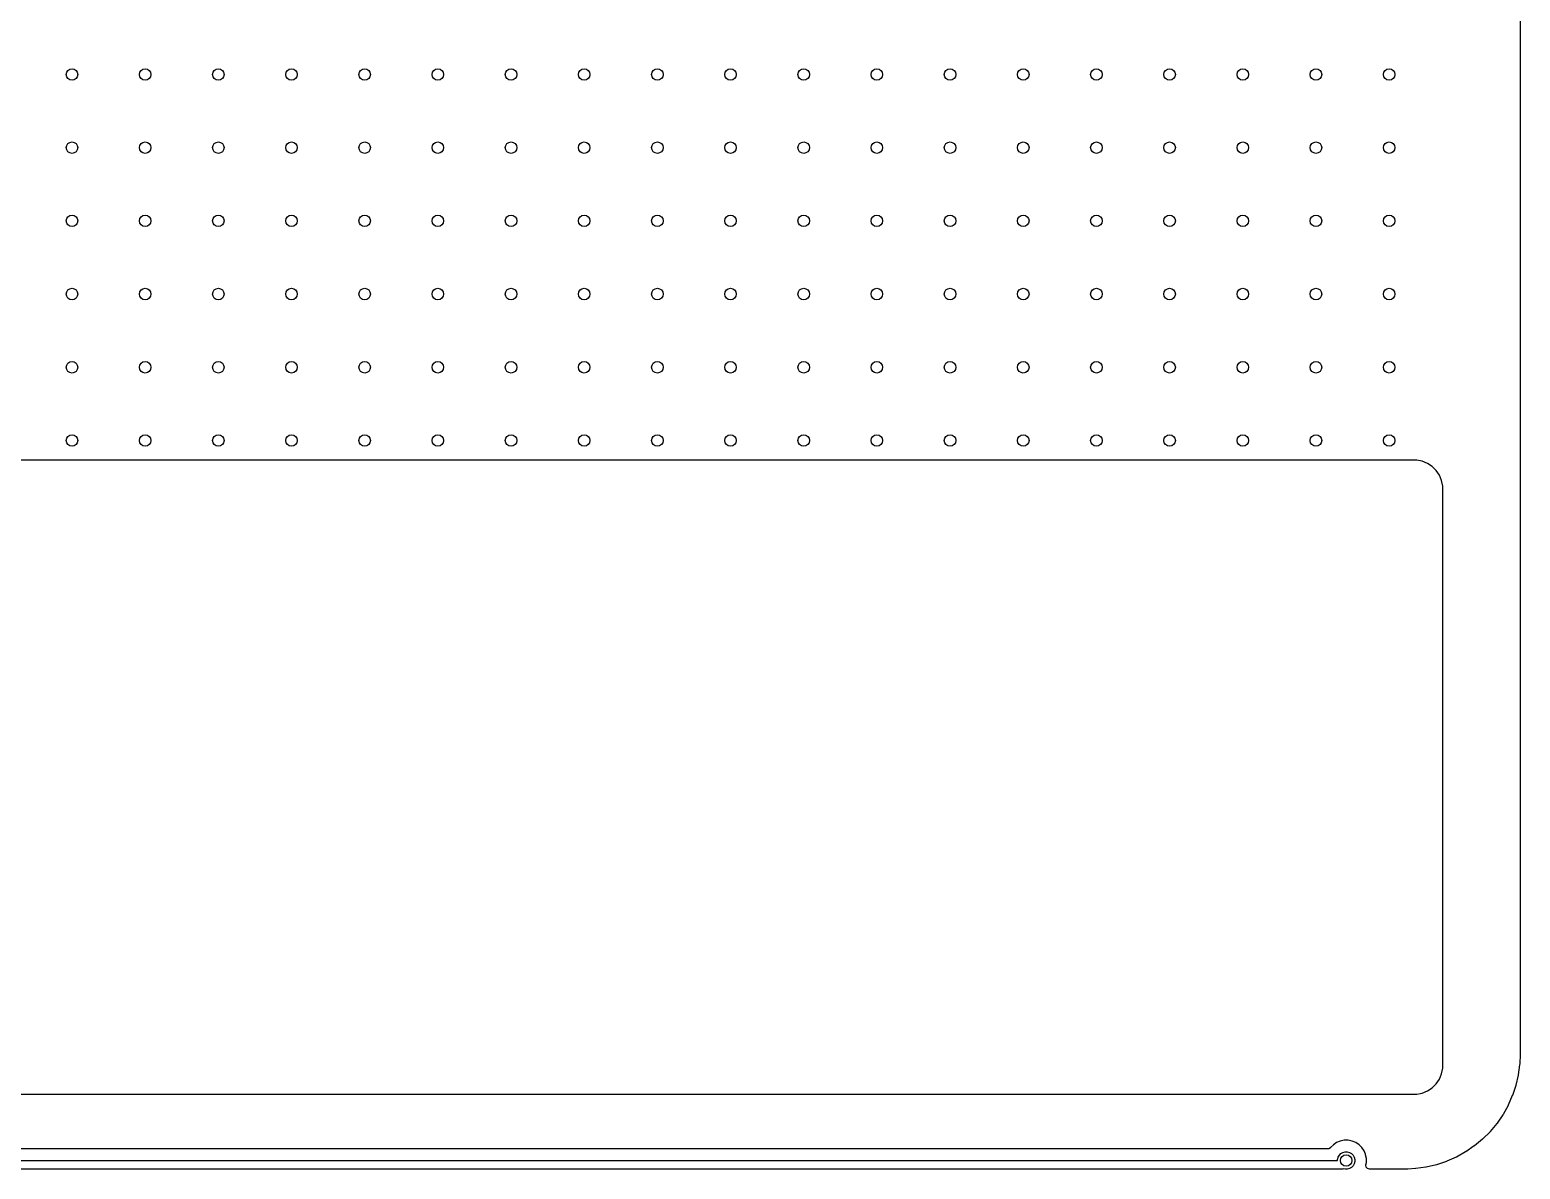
# Model space of a CAD drawing. Extents: x 2.6 to 14.2, y -9.4 to -3.8.
# Drawn here: x 12.126 to 14.162, y -9.426 to -7.87 of the extents above; entities that cross this region are included whole.
import ezdxf

# ---------------------------------------------------------------- set-up
doc = ezdxf.new("R2010")
doc.units = 0
doc.header["$MEASUREMENT"] = 0
doc.layers.add('BLACK', color=7, linetype='CONTINUOUS')

msp = doc.modelspace()

# ---------------------------------------------------------------- linework, layer by layer
at = {"layer": 'BLACK', "linetype": 'CONTINUOUS'}
for p, q in [((14.1623, -6.9794), (14.1623, -9.2682)), ((14.021, -8.4573), (11.3832, -8.4573)), ((14.0286, -8.4588), (14.021, -8.4573)), ((14.021, -8.4573), (14.021, -8.4573)), ((14.0357, -8.4618), (14.0286, -8.4588)), ((14.0286, -8.4588), (14.0286, -8.4588)), ((14.0357, -8.4618), (14.0357, -8.4618)), ((14.0422, -8.4661), (14.0357, -8.4618)), ((14.0477, -8.4716), (14.0422, -8.4661)), ((14.0422, -8.4661), (14.0422, -8.4661)), ((14.052, -8.478), (14.0477, -8.4716)), ((14.0477, -8.4716), (14.0477, -8.4716)), ((14.055, -8.4852), (14.052, -8.478)), ((14.052, -8.478), (14.052, -8.478)), ((14.0565, -8.4928), (14.055, -8.4852)), ((14.055, -8.4852), (14.055, -8.4852)), ((14.055, -8.4852), (14.055, -8.4852)), ((14.055, -8.4852), (14.055, -8.4852)), ((14.0565, -9.288), (14.0565, -8.4928)), ((14.0565, -8.4928), (14.0565, -8.4928)), ((14.1616, -9.2831), (14.1597, -9.297)), ((14.1617, -9.2826), (14.1616, -9.2831)), ((14.1623, -9.2685), (14.1617, -9.2826)), ((14.1623, -9.2682), (14.1623, -9.2685)), ((14.0477, -9.3092), (14.052, -9.3027)), ((14.052, -9.3027), (14.055, -9.2956)), ((14.055, -9.2956), (14.0565, -9.288)), ((14.1596, -9.2975), (14.1564, -9.3112)), ((14.1597, -9.297), (14.1596, -9.2975)), ((11.3754, -9.3235), (14.021, -9.3235)), ((14.021, -9.3235), (14.0261, -9.3225)), ((14.0261, -9.3225), (14.0286, -9.322)), ((14.0286, -9.322), (14.0357, -9.319)), ((14.0357, -9.319), (14.0422, -9.3147)), ((14.0422, -9.3147), (14.0477, -9.3092)), ((14.1516, -9.3254), (14.1459, -9.3383)), ((14.1518, -9.325), (14.1516, -9.3254)), ((14.1563, -9.3116), (14.1518, -9.325)), ((14.1564, -9.3112), (14.1563, -9.3116)), ((14.1457, -9.3387), (14.1389, -9.351)), ((14.1459, -9.3383), (14.1457, -9.3387)), ((14.1304, -9.3634), (14.1214, -9.3742)), ((14.1307, -9.363), (14.1304, -9.3634)), ((14.1386, -9.3514), (14.1307, -9.363)), ((14.1389, -9.351), (14.1386, -9.3514)), ((13.9115, -9.3896), (13.907, -9.3926)), ((13.9165, -9.3875), (13.9115, -9.3896)), ((13.9115, -9.3896), (13.9115, -9.3896)), ((13.9219, -9.3864), (13.9165, -9.3875)), ((13.9165, -9.3875), (13.9165, -9.3875)), ((13.9273, -9.3864), (13.9219, -9.3864)), ((13.9219, -9.3864), (13.9219, -9.3864)), ((13.9326, -9.3875), (13.9273, -9.3864)), ((13.9273, -9.3864), (13.9273, -9.3864)), ((13.9376, -9.3896), (13.9326, -9.3875)), ((13.9326, -9.3875), (13.9326, -9.3875)), ((13.9422, -9.3926), (13.9376, -9.3896)), ((13.9376, -9.3896), (13.9376, -9.3896)), ((14.1108, -9.3848), (14.1, -9.3939)), ((14.1111, -9.3845), (14.1108, -9.3848)), ((14.1211, -9.3746), (14.1111, -9.3845)), ((14.1214, -9.3742), (14.1211, -9.3746)), ((13.8994, -9.3982), (9.3457, -9.3982)), ((13.9009, -9.398), (13.8994, -9.3982)), ((13.903, -9.3966), (13.9009, -9.398)), ((13.9031, -9.3965), (13.903, -9.3966)), ((13.903, -9.3966), (13.903, -9.3966)), ((13.9032, -9.3964), (13.9031, -9.3965)), ((13.9031, -9.3965), (13.9031, -9.3965)), ((13.907, -9.3926), (13.9032, -9.3964)), ((13.907, -9.3926), (13.907, -9.3926)), ((13.9129, -9.4125), (13.9137, -9.4095)), ((13.9137, -9.4095), (13.9152, -9.4068)), ((13.9152, -9.4068), (13.9174, -9.4046)), ((13.9174, -9.4046), (13.9201, -9.4031)), ((13.9201, -9.4031), (13.923, -9.4023)), ((13.923, -9.4023), (13.9261, -9.4023)), ((13.9261, -9.4023), (13.9291, -9.4031)), ((13.9291, -9.4031), (13.9318, -9.4046)), ((13.9318, -9.4046), (13.9339, -9.4068)), ((13.9339, -9.4068), (13.9355, -9.4095)), ((13.9355, -9.4095), (13.9363, -9.4125)), ((13.946, -9.3964), (13.9422, -9.3926)), ((13.9422, -9.3926), (13.9422, -9.3926)), ((13.949, -9.4009), (13.946, -9.3964)), ((13.946, -9.3964), (13.946, -9.3964)), ((13.9508, -9.4052), (13.949, -9.4009)), ((13.949, -9.4009), (13.949, -9.4009)), ((13.9511, -9.406), (13.9508, -9.4052)), ((13.9522, -9.4113), (13.9511, -9.406)), ((13.9511, -9.406), (13.9511, -9.406)), ((13.9511, -9.406), (13.9511, -9.406)), ((14.0749, -9.4094), (14.062, -9.4151)), ((14.0753, -9.4092), (14.0749, -9.4094)), ((14.0876, -9.4023), (14.0753, -9.4092)), ((14.088, -9.4021), (14.0876, -9.4023)), ((14.0996, -9.3941), (14.088, -9.4021)), ((14.1, -9.3939), (14.0996, -9.3941)), ((13.9187, -9.4258), (7.7294, -9.4258)), ((7.7318, -9.414), (13.9129, -9.414)), ((13.9129, -9.414), (13.9129, -9.4125)), ((13.9198, -9.4257), (13.9187, -9.4258)), ((13.9211, -9.4252), (13.9198, -9.4257)), ((13.923, -9.4257), (13.9211, -9.4252)), ((13.9261, -9.4257), (13.923, -9.4257)), ((13.9291, -9.4249), (13.9261, -9.4257)), ((13.9318, -9.4234), (13.9291, -9.4249)), ((13.9339, -9.4212), (13.9318, -9.4234)), ((13.9355, -9.4185), (13.9339, -9.4212)), ((13.9363, -9.4155), (13.9355, -9.4185)), ((13.9363, -9.4125), (13.9363, -9.4155)), ((13.9515, -9.42), (13.9522, -9.4167)), ((13.9515, -9.4202), (13.9515, -9.42)), ((13.9519, -9.4229), (13.9515, -9.4202)), ((13.9537, -9.425), (13.9519, -9.4229)), ((13.9522, -9.4167), (13.9522, -9.4113)), ((13.9522, -9.4167), (13.9522, -9.4167)), ((13.9563, -9.4258), (13.9537, -9.425)), ((14.0048, -9.4258), (13.9563, -9.4258)), ((14.005, -9.4258), (14.0048, -9.4258)), ((14.0088, -9.4256), (14.005, -9.4258)), ((14.0192, -9.4251), (14.0088, -9.4256)), ((14.0196, -9.4251), (14.0192, -9.4251)), ((14.0336, -9.4231), (14.0196, -9.4251)), ((14.034, -9.4231), (14.0336, -9.4231)), ((14.0478, -9.4198), (14.034, -9.4231)), ((14.0482, -9.4197), (14.0478, -9.4198)), ((14.0616, -9.4152), (14.0482, -9.4197)), ((14.062, -9.4151), (14.0616, -9.4152))]:
    msp.add_line(p, q, dxfattribs=at)
at = {"layer": 'BLACK'}
for centre in [(12.1832, -7.9305), (12.2832, -7.9305), (12.3832, -7.9305), (12.4832, -7.9305), (12.5832, -7.9305), (12.6832, -7.9305), (12.7832, -7.9305), (12.8832, -7.9305), (12.9832, -7.9305), (13.0832, -7.9305), (13.1832, -7.9305), (13.2832, -7.9305), (13.3832, -7.9305), (13.4832, -7.9305), (13.5832, -7.9305), (13.6832, -7.9305), (13.7832, -7.9305), (13.8832, -7.9305), (13.9832, -7.9305), (12.1832, -8.0305), (12.2832, -8.0305), (12.3832, -8.0305), (12.4832, -8.0305), (12.5832, -8.0305), (12.6832, -8.0305), (12.7832, -8.0305), (12.8832, -8.0305), (12.9832, -8.0305), (13.0832, -8.0305), (13.1832, -8.0305), (13.2832, -8.0305), (13.3832, -8.0305), (13.4832, -8.0305), (13.5832, -8.0305), (13.6832, -8.0305), (13.7832, -8.0305), (13.8832, -8.0305), (13.9832, -8.0305), (12.1832, -8.1305), (12.2832, -8.1305), (12.3832, -8.1305), (12.4832, -8.1305), (12.5832, -8.1305), (12.6832, -8.1305), (12.7832, -8.1305), (12.8832, -8.1305), (12.9832, -8.1305), (13.0832, -8.1305), (13.1832, -8.1305), (13.2832, -8.1305), (13.3832, -8.1305), (13.4832, -8.1305), (13.5832, -8.1305), (13.6832, -8.1305), (13.7832, -8.1305), (13.8832, -8.1305), (13.9832, -8.1305), (12.1832, -8.2305), (12.2832, -8.2305), (12.3832, -8.2305), (12.4832, -8.2305), (12.5832, -8.2305), (12.6832, -8.2305), (12.7832, -8.2305), (12.8832, -8.2305), (12.9832, -8.2305), (13.0832, -8.2305), (13.1832, -8.2305), (13.2832, -8.2305), (13.3832, -8.2305), (13.4832, -8.2305), (13.5832, -8.2305), (13.6832, -8.2305), (13.7832, -8.2305), (13.8832, -8.2305), (13.9832, -8.2305), (12.1832, -8.3305), (12.2832, -8.3305), (12.3832, -8.3305), (12.4832, -8.3305), (12.5832, -8.3305), (12.6832, -8.3305), (12.7832, -8.3305), (12.8832, -8.3305), (12.9832, -8.3305), (13.0832, -8.3305), (13.1832, -8.3305), (13.2832, -8.3305), (13.3832, -8.3305), (13.4832, -8.3305), (13.5832, -8.3305), (13.6832, -8.3305), (13.7832, -8.3305), (13.8832, -8.3305), (13.9832, -8.3305), (12.1832, -8.4305), (12.2832, -8.4305), (12.3832, -8.4305), (12.4832, -8.4305), (12.5832, -8.4305), (12.6832, -8.4305), (12.7832, -8.4305), (12.8832, -8.4305), (12.9832, -8.4305), (13.0832, -8.4305), (13.1832, -8.4305), (13.2832, -8.4305), (13.3832, -8.4305), (13.4832, -8.4305), (13.5832, -8.4305), (13.6832, -8.4305), (13.7832, -8.4305), (13.8832, -8.4305), (13.9832, -8.4305), (13.9246, -9.414)]:
    msp.add_circle(centre, 0.00787, dxfattribs=at)

doc.saveas('drawing.dxf')
